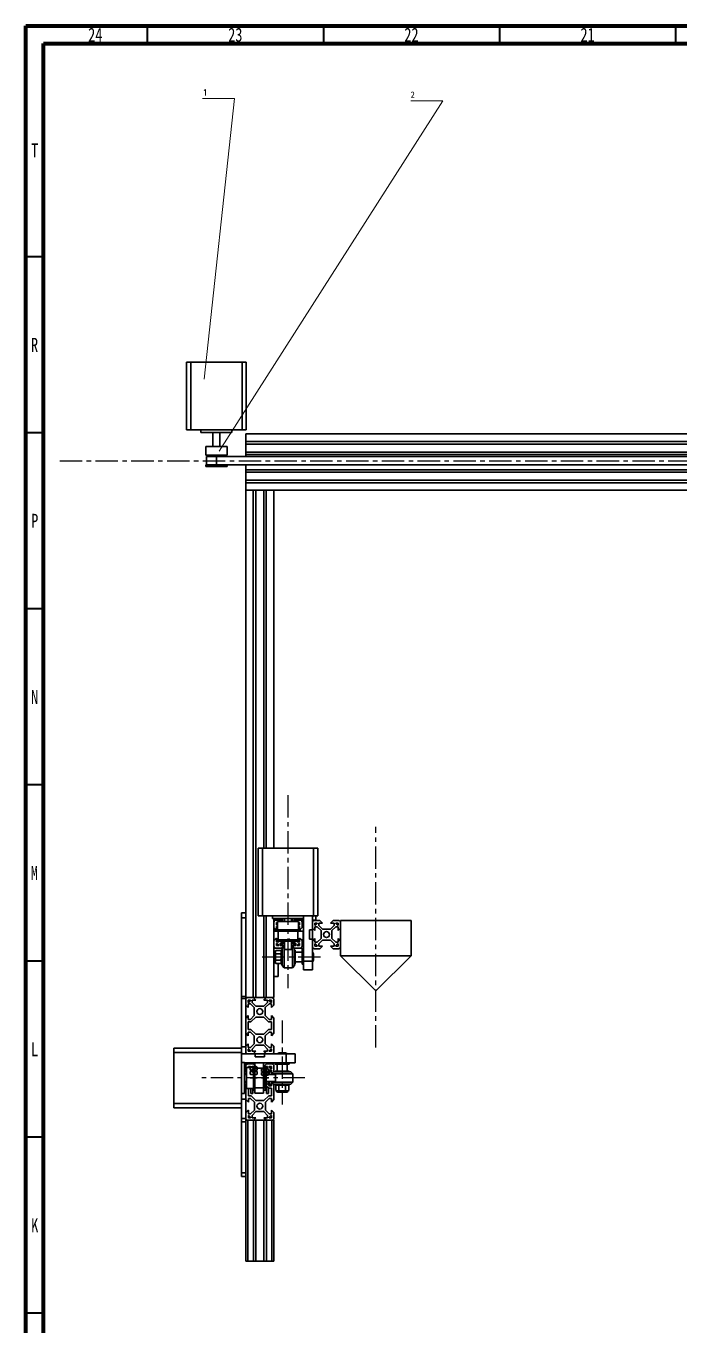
# Model space of a CAD drawing. Header units: millimetres. Extents: x 15 to 1184, y 5 to 836.
# Drawn here: x 15 to 200.4, y 467.2 to 836 of the extents above; entities that cross this region are included whole.
import ezdxf

# ---------------------------------------------------------------- set-up
doc = ezdxf.new("R2010")
doc.units = ezdxf.units.MM
doc.header["$PDSIZE"] = -1
doc.linetypes.add('CENTER', pattern=[10.16, 6.35, -1.27, 1.27, -1.27])
doc.linetypes.add('CENTERX2', pattern=[20.32, 12.7, -2.54, 2.54, -2.54])
doc.layers.get('0').update_dxf_attribs({"lineweight": 30})
doc.layers.add('AM_5', color=3, linetype='Continuous', lineweight=20)
doc.layers.add('中心线', color=7, linetype='CENTER')
doc.styles.add('SLDTEXTSTYLE0', font='TXT', dxfattribs={"width": 0.75})

msp = doc.modelspace()

# ---------------------------------------------------------------- linework, layer by layer
at = {"color": 7, "linetype": 'Continuous', "lineweight": 70}
for p, q in [((15, 5), (15, 836)), ((15, 836), (1184, 836)), ((20, 10), (20, 831)), ((20, 831), (1179, 831))]:
    msp.add_line(p, q, dxfattribs=at)
at = {"color": 7, "linetype": 'Continuous', "lineweight": 35}
for p, q in [((49.5, 831), (49.5, 836)), ((99.5, 831), (99.5, 836)), ((149.5, 831), (149.5, 836)), ((199.5, 831), (199.5, 836)), ((20, 770.5), (15, 770.5)), ((20, 720.5), (15, 720.5)), ((20, 670.5), (15, 670.5)), ((20, 620.5), (15, 620.5)), ((20, 570.5), (15, 570.5)), ((20, 520.5), (15, 520.5)), ((20, 470.5), (15, 470.5))]:
    msp.add_line(p, q, dxfattribs=at)
at = {"color": 7, "linetype": 'Continuous', "lineweight": 30}
for p, q in [((60.6025, 721.361), (60.6025, 740.561)), ((61.8025, 740.561), (60.6025, 740.561)), ((61.8025, 721.361), (61.8025, 740.561)), ((76.3225, 740.561), (61.8025, 740.561)), ((76.3225, 721.361), (76.3225, 740.561)), ((77.5225, 740.561), (76.3225, 740.561)), ((77.5225, 721.361), (77.5225, 740.561)), ((61.8025, 721.361), (60.6025, 721.361)), ((76.3225, 721.361), (61.8025, 721.361)), ((64.6625, 721.361), (64.6625, 720.561)), ((73.4625, 720.561), (64.6625, 720.561)), ((68.0625, 720.561), (68.0625, 716.561)), ((70.0625, 716.561), (70.0625, 720.561)), ((73.4625, 720.561), (73.4625, 721.361)), ((77.5225, 721.361), (76.3225, 721.361)), ((77.3625, 719.561), (77.3625, 720.161)), ((77.3625, 720.161), (312.4704, 720.161)), ((77.3625, 718.017), (77.3625, 719.561)), ((66.0625, 716.561), (66.0625, 714.161)), ((72.0625, 716.561), (66.0625, 716.561)), ((72.0625, 714.161), (72.0625, 716.561)), ((77.3625, 718.017), (312.4704, 718.017)), ((77.3625, 717.297), (77.3625, 718.017)), ((77.3625, 717.297), (312.4704, 717.297)), ((77.3625, 715.025), (77.3625, 717.297)), ((72.0625, 714.161), (66.0625, 714.161)), ((66.2625, 713.761), (66.2625, 711.361)), ((66.2625, 713.761), (69.0524, 713.761)), ((66.8993, 713.761), (66.8993, 714.161)), ((66.9742, 713.761), (66.9742, 714.161)), ((67.0361, 713.761), (67.0361, 714.161)), ((67.2317, 713.761), (67.2317, 714.161)), ((67.2537, 713.761), (67.2537, 714.161)), ((67.3712, 713.761), (67.3712, 714.161)), ((67.5701, 713.761), (67.5701, 714.161)), ((67.7101, 713.761), (67.7101, 714.161)), ((67.8719, 713.761), (67.8719, 714.161)), ((68.0546, 713.761), (68.0546, 714.161)), ((68.2573, 713.761), (68.2573, 714.161)), ((68.2989, 713.761), (68.2989, 714.161)), ((68.4891, 713.761), (68.4891, 714.161)), ((68.6377, 713.761), (68.6377, 714.161)), ((68.8625, 713.761), (68.8625, 714.161)), ((68.9625, 713.761), (68.9625, 714.161)), ((69.0524, 713.761), (69.0524, 711.361)), ((69.0524, 713.761), (322.0544, 713.761)), ((69.1625, 713.761), (69.1625, 714.161)), ((69.2625, 713.761), (69.2625, 714.161)), ((69.4872, 713.761), (69.4872, 714.161)), ((69.6358, 713.761), (69.6358, 714.161)), ((69.826, 713.761), (69.826, 714.161)), ((69.8676, 713.761), (69.8676, 714.161)), ((70.0704, 713.761), (70.0704, 714.161)), ((70.2531, 713.761), (70.2531, 714.161)), ((70.4149, 713.761), (70.4149, 714.161)), ((70.5548, 713.761), (70.5548, 714.161)), ((70.7537, 713.761), (70.7537, 714.161)), ((70.8713, 713.761), (70.8713, 714.161)), ((70.8933, 713.761), (70.8933, 714.161)), ((71.0889, 713.761), (71.0889, 714.161)), ((71.1507, 713.761), (71.1507, 714.161)), ((71.2257, 713.761), (71.2257, 714.161)), ((77.3625, 714.305), (77.3625, 715.025)), ((77.3625, 715.025), (312.4704, 715.025)), ((77.3625, 714.305), (312.4704, 714.305)), ((77.3625, 713.761), (77.3625, 714.305)), ((66.0625, 711.361), (66.0625, 710.961)), ((70.1294, 711.361), (66.0625, 711.361)), ((72.0625, 710.961), (66.0625, 710.961)), ((70.1294, 711.361), (322.0544, 711.361)), ((72.0625, 710.961), (72.0625, 711.361)), ((77.3625, 710.017), (77.3625, 711.361)), ((77.3625, 709.297), (77.3625, 710.017)), ((77.3625, 710.017), (312.4704, 710.017)), ((77.3625, 709.297), (312.4704, 709.297)), ((77.3625, 707.025), (77.3625, 709.297)), ((77.3625, 706.305), (77.3625, 707.025)), ((77.3625, 707.025), (312.4704, 707.025)), ((77.3625, 704.761), (77.3625, 706.305)), ((77.3625, 706.305), (312.4704, 706.305)), ((77.3625, 704.161), (77.3625, 704.761)), ((77.3625, 583.9754), (77.3625, 704.161)), ((77.3625, 704.161), (312.4704, 704.161)), ((79.5065, 560.161), (79.5065, 704.161)), ((80.2265, 560.161), (80.2265, 704.161)), ((82.4985, 602.561), (82.4985, 704.161)), ((83.2185, 602.561), (83.2185, 704.161)), ((85.3625, 602.561), (85.3625, 704.161)), ((80.9025, 583.361), (80.9025, 602.561)), ((82.1025, 602.561), (80.9025, 602.561)), ((82.1025, 583.361), (82.1025, 602.561)), ((96.6225, 602.561), (82.1025, 602.561)), ((96.6225, 583.361), (96.6225, 602.561)), ((97.8225, 602.561), (96.6225, 602.561)), ((97.8225, 583.361), (97.8225, 602.561)), ((77.3625, 584.161), (76.1625, 584.161)), ((76.1625, 584.161), (76.1625, 582.7935)), ((77.3625, 582.7935), (76.1625, 582.7935)), ((76.1625, 582.7935), (76.1625, 560.4689)), ((77.3625, 583.9754), (77.3625, 582.7935)), ((77.3625, 582.7935), (77.3625, 560.4689)), ((82.1025, 583.361), (80.9025, 583.361)), ((96.6225, 583.361), (82.1025, 583.361)), ((82.4985, 560.161), (82.4985, 583.361)), ((83.2185, 560.161), (83.2185, 583.361)), ((84.9625, 583.361), (84.9625, 582.561)), ((93.7625, 582.561), (93.7625, 583.361)), ((96.3025, 581.427), (96.3025, 583.361)), ((97.8225, 583.361), (96.6225, 583.361)), ((97.2625, 583.361), (97.2625, 582.161)), ((93.7625, 582.561), (84.9625, 582.561)), ((85.3625, 582.561), (85.3625, 582.161)), ((85.3625, 582.161), (85.9625, 582.161)), ((85.3625, 581.561), (85.3625, 582.161)), ((85.3625, 581.561), (85.3625, 580.017)), ((85.3625, 580.017), (86.0825, 579.297)), ((85.3625, 576.305), (85.3625, 580.017)), ((85.8625, 579.517), (85.8625, 578.961)), ((85.8905, 582.561), (85.8914, 582.5591)), ((85.8912, 582.5599), (87.327, 582.5599)), ((87.5065, 582.161), (85.9625, 582.161)), ((86.3625, 581.441), (86.0825, 581.441)), ((86.0825, 581.441), (86.0825, 580.7887)), ((86.0825, 580.7887), (86.2425, 580.7887)), ((86.0825, 580.3607), (86.3625, 580.3607)), ((86.0825, 579.297), (86.0825, 580.3607)), ((86.0825, 580.131), (86.3625, 580.131)), ((86.2625, 580.961), (86.1625, 580.861)), ((86.1625, 580.861), (86.1625, 580.7887)), ((86.1625, 580.861), (86.3147, 580.861)), ((86.2425, 580.7887), (86.3625, 580.9087)), ((86.2625, 580.961), (86.3625, 580.961)), ((86.3625, 581.761), (86.3625, 579.361)), ((91.5641, 581.761), (86.3625, 581.761)), ((91.5641, 579.361), (86.3625, 579.361)), ((87.2026, 578.961), (87.2026, 579.361)), ((87.2211, 578.961), (87.2211, 579.361)), ((87.26, 578.961), (87.26, 579.361)), ((87.3269, 582.5591), (87.3278, 582.561)), ((87.4256, 578.961), (87.4256, 579.361)), ((87.4425, 582.407), (87.4425, 582.561)), ((87.4425, 582.407), (87.7025, 582.407)), ((87.4425, 582.161), (87.4425, 582.407)), ((87.9065, 581.761), (87.5065, 582.161)), ((87.5232, 578.961), (87.5232, 579.361)), ((87.7025, 581.965), (87.7025, 582.561)), ((87.7232, 578.961), (87.7232, 579.361)), ((87.8197, 578.961), (87.8197, 579.361)), ((87.9665, 578.961), (87.9665, 579.361)), ((88.1575, 578.961), (88.1575, 579.361)), ((88.3065, 582.561), (88.3065, 581.761)), ((88.3466, 578.961), (88.3466, 579.361)), ((88.3625, 582.561), (88.3625, 581.761)), ((88.3648, 578.961), (88.3648, 579.361)), ((88.5463, 578.961), (88.5463, 579.361)), ((88.7098, 578.961), (88.7098, 579.361)), ((88.9287, 578.961), (88.9287, 579.361)), ((89.0075, 578.961), (89.0075, 579.361)), ((89.2061, 578.961), (89.2061, 579.361)), ((89.3259, 578.961), (89.3259, 579.361)), ((89.5532, 578.961), (89.5532, 579.361)), ((89.685, 578.961), (89.685, 579.361)), ((89.8812, 578.961), (89.8812, 579.361)), ((89.9456, 578.961), (89.9456, 579.361)), ((90.1591, 578.961), (90.1591, 579.361)), ((90.3309, 578.961), (90.3309, 579.361)), ((90.3625, 581.761), (90.3625, 582.561)), ((90.5055, 578.961), (90.5055, 579.361)), ((90.5082, 578.961), (90.5082, 579.361)), ((90.6185, 581.761), (90.6185, 582.561)), ((90.687, 578.961), (90.687, 579.361)), ((91.2185, 582.161), (90.8185, 581.761)), ((90.8821, 578.961), (90.8821, 579.361)), ((91.0179, 578.961), (91.0179, 579.361)), ((91.0853, 578.961), (91.0853, 579.361)), ((92.7625, 582.161), (91.2185, 582.161)), ((91.2225, 582.561), (91.2225, 582.161)), ((91.2225, 582.407), (91.3625, 582.407)), ((91.2844, 578.961), (91.2844, 579.361)), ((91.3625, 582.407), (91.3625, 582.561)), ((91.3683, 578.961), (91.3683, 579.361)), ((91.4987, 578.961), (91.4987, 579.361)), ((91.5223, 578.961), (91.5223, 579.361)), ((92.3625, 581.761), (91.5641, 581.761)), ((92.3625, 579.361), (91.5641, 579.361)), ((92.3625, 579.361), (92.3625, 581.761)), ((92.6425, 581.441), (92.3625, 581.441)), ((92.3625, 580.961), (92.4625, 580.961)), ((92.3625, 580.9087), (92.4825, 580.7887)), ((92.3625, 580.3607), (92.6425, 580.3607)), ((92.3652, 580.131), (92.6425, 580.131)), ((92.4102, 580.861), (92.5625, 580.861)), ((92.5625, 580.861), (92.4625, 580.961)), ((92.4825, 580.7887), (92.6425, 580.7887)), ((92.5625, 580.7887), (92.5625, 580.861)), ((92.6425, 580.7887), (92.6425, 581.441)), ((92.6425, 580.3607), (92.6425, 579.297)), ((92.6425, 579.297), (93.3625, 580.017)), ((92.7625, 582.161), (93.3625, 582.161)), ((92.8625, 578.961), (92.8625, 579.517)), ((93.3625, 582.407), (93.3625, 582.561)), ((93.3625, 582.407), (93.7625, 582.407)), ((93.3625, 582.161), (93.3625, 582.407)), ((93.3625, 582.161), (93.7625, 582.161)), ((93.3625, 580.017), (93.3625, 581.561)), ((93.3625, 580.771), (93.7625, 580.771)), ((93.3625, 580.131), (93.7625, 580.131)), ((93.7625, 570.495), (93.7625, 582.561)), ((95.4305, 579.367), (96.3025, 579.367)), ((95.4305, 576.687), (95.4305, 579.367)), ((96.3025, 582.161), (97.2625, 582.161)), ((96.3025, 581.427), (96.3025, 579.883)), ((96.3025, 579.883), (97.0225, 579.163)), ((96.3025, 579.367), (96.3025, 579.883)), ((96.3025, 579.367), (96.3025, 576.687)), ((98.4465, 582.027), (96.9025, 582.027)), ((97.6747, 581.307), (97.0225, 581.307)), ((97.0225, 581.307), (97.0225, 580.6547)), ((97.0225, 580.6547), (97.1825, 580.6547)), ((97.0225, 579.163), (97.0225, 580.2267)), ((97.0225, 580.2267), (97.6785, 580.2267)), ((97.1825, 580.6547), (97.6747, 581.147)), ((97.6747, 581.147), (97.6747, 581.307)), ((97.6785, 580.2267), (98.7422, 579.163)), ((98.1027, 581.307), (99.1665, 581.307)), ((98.1027, 580.651), (98.1027, 581.307)), ((99.1665, 579.5873), (98.1027, 580.651)), ((99.1665, 581.307), (98.4465, 582.027)), ((98.7422, 579.163), (98.7422, 576.891)), ((101.4385, 579.5873), (99.1665, 579.5873)), ((102.1585, 582.027), (101.4385, 581.307)), ((101.4385, 581.307), (102.5022, 581.307)), ((102.5022, 580.651), (101.4385, 579.5873)), ((101.8627, 579.163), (102.9265, 580.2267)), ((101.8627, 576.891), (101.8627, 579.163)), ((103.7025, 582.027), (102.1585, 582.027)), ((102.5022, 581.307), (102.5022, 580.651)), ((102.9265, 580.2267), (103.5825, 580.2267)), ((103.5825, 581.307), (102.9302, 581.307)), ((102.9302, 581.307), (102.9302, 581.147)), ((102.9302, 581.147), (103.4225, 580.6547)), ((103.4225, 580.6547), (103.5825, 580.6547)), ((103.5825, 580.6547), (103.5825, 581.307)), ((103.5825, 580.2267), (103.5825, 579.163)), ((103.5825, 579.163), (104.3025, 579.883)), ((104.3025, 582.027), (124.3025, 582.027)), ((104.3025, 582.027), (104.3025, 572.027)), ((104.3025, 579.883), (104.3025, 581.427)), ((124.3025, 582.027), (124.3025, 572.027)), ((85.3625, 578.961), (86.5626, 578.961)), ((86.0825, 577.025), (85.3625, 576.305)), ((85.3625, 576.561), (85.6185, 576.561)), ((85.3625, 576.305), (85.3625, 574.761)), ((86.0825, 575.9613), (86.0825, 577.025)), ((86.0825, 576.561), (86.3625, 576.561)), ((86.0825, 576.331), (86.3625, 576.331)), ((86.7385, 575.9613), (86.0825, 575.9613)), ((86.2425, 575.5333), (86.0825, 575.5333)), ((86.0825, 575.5333), (86.0825, 574.881)), ((86.7347, 575.041), (86.2425, 575.5333)), ((86.3625, 576.561), (86.3625, 576.161)), ((91.5641, 576.561), (86.3625, 576.561)), ((91.5641, 576.161), (86.3625, 576.161)), ((86.5626, 578.961), (86.5626, 576.561)), ((86.5626, 578.961), (92.1623, 578.961)), ((86.9382, 576.161), (86.7385, 575.9613)), ((87.1627, 575.537), (87.7867, 576.161)), ((87.1627, 574.881), (87.1627, 575.537)), ((87.3167, 575.691), (88.3625, 575.691)), ((87.4625, 575.691), (87.4625, 575.491)), ((87.4625, 575.491), (88.3625, 575.491)), ((88.3625, 576.161), (88.3625, 573.761)), ((90.1665, 578.961), (90.7561, 578.961)), ((90.3625, 573.761), (90.3625, 576.161)), ((90.3625, 575.691), (91.4082, 575.691)), ((90.3625, 575.491), (90.6591, 575.491)), ((90.6591, 575.491), (91.2625, 575.491)), ((90.9382, 576.161), (91.5622, 575.537)), ((91.6284, 578.961), (91.0388, 578.961)), ((91.2625, 575.491), (91.2625, 575.691)), ((91.5622, 575.537), (91.5622, 574.881)), ((92.3625, 576.561), (91.5641, 576.561)), ((92.3625, 576.161), (91.5641, 576.161)), ((91.9865, 575.9613), (91.7867, 576.161)), ((92.6425, 575.9613), (91.9865, 575.9613)), ((92.4825, 575.5333), (91.9902, 575.041)), ((92.1623, 578.961), (92.1623, 576.561)), ((92.1623, 578.961), (93.6622, 578.961)), ((92.3625, 576.161), (92.3625, 576.561)), ((92.3625, 576.561), (92.6425, 576.561)), ((92.3652, 576.331), (92.6425, 576.331)), ((92.6425, 575.5333), (92.4825, 575.5333)), ((92.6425, 577.025), (92.6425, 575.9613)), ((93.3625, 576.305), (92.6425, 577.025)), ((92.6425, 574.881), (92.6425, 575.5333)), ((93.1065, 576.561), (93.6622, 576.561)), ((93.3365, 576.331), (93.7625, 576.331)), ((93.3625, 574.761), (93.3625, 576.305)), ((93.3625, 575.691), (93.7625, 575.691)), ((93.6622, 578.961), (93.6622, 576.561)), ((93.6625, 576.561), (93.6625, 578.961)), ((95.4305, 576.687), (96.3025, 576.687)), ((97.0225, 576.891), (96.3025, 576.171)), ((96.3025, 576.171), (96.3025, 576.687)), ((96.3025, 576.171), (96.3025, 574.627)), ((97.0225, 575.8273), (97.0225, 576.891)), ((97.6785, 575.8273), (97.0225, 575.8273)), ((97.0225, 575.3993), (97.0225, 574.747)), ((97.1825, 575.3993), (97.0225, 575.3993)), ((97.6747, 574.907), (97.1825, 575.3993)), ((98.7422, 576.891), (97.6785, 575.8273)), ((98.1027, 575.403), (99.1665, 576.4667)), ((98.1027, 574.747), (98.1027, 575.403)), ((99.1665, 576.4667), (101.4385, 576.4667)), ((101.4385, 576.4667), (102.5022, 575.403)), ((102.9265, 575.8273), (101.8627, 576.891)), ((102.5022, 575.403), (102.5022, 574.747)), ((103.5825, 575.8273), (102.9265, 575.8273)), ((103.4225, 575.3993), (102.9302, 574.907)), ((103.5825, 575.3993), (103.4225, 575.3993)), ((104.3025, 576.171), (103.5825, 576.891)), ((103.5825, 576.891), (103.5825, 575.8273)), ((103.5825, 574.747), (103.5825, 575.3993)), ((104.3025, 574.627), (104.3025, 576.171)), ((85.3625, 574.161), (85.3625, 574.761)), ((85.3625, 566.161), (85.3625, 574.161)), ((85.3625, 574.161), (85.9625, 574.161)), ((85.4425, 572.9137), (85.4425, 570.3803)), ((85.8914, 573.4949), (85.7758, 573.247)), ((85.8912, 573.4941), (85.7758, 573.0489)), ((85.7758, 573.247), (85.7758, 573.0489)), ((85.7758, 573.0489), (85.7758, 571.6801)), ((85.8912, 573.4941), (87.327, 573.4941)), ((85.8912, 572.6037), (87.327, 572.6037)), ((85.9625, 574.161), (87.5065, 574.161)), ((86.0825, 574.881), (86.7347, 574.881)), ((86.7347, 574.881), (86.7347, 575.041)), ((88.2265, 574.881), (87.1627, 574.881)), ((87.4425, 573.247), (87.3269, 573.4949)), ((87.327, 572.6037), (87.4425, 573.0489)), ((87.7025, 573.647), (87.4425, 573.647)), ((87.4425, 571.647), (87.4425, 573.647)), ((87.5065, 574.161), (88.2265, 574.881)), ((87.5065, 574.161), (87.7745, 574.161)), ((88.3065, 574.693), (87.7025, 574.089)), ((87.7025, 571.647), (87.7025, 574.089)), ((88.3625, 574.693), (88.3065, 574.693)), ((88.3065, 574.693), (88.3065, 571.647)), ((90.3625, 573.761), (88.3625, 573.761)), ((90.6185, 574.693), (90.3625, 574.693)), ((90.4849, 574.693), (90.6219, 574.7576)), ((90.4985, 574.881), (91.2185, 574.161)), ((91.5622, 574.881), (90.4985, 574.881)), ((91.2225, 574.089), (90.6185, 574.693)), ((90.6185, 571.647), (90.6185, 574.693)), ((91.1505, 574.161), (91.2185, 574.161)), ((91.2185, 574.161), (92.7625, 574.161)), ((91.2225, 574.089), (91.2225, 571.647)), ((91.3625, 573.647), (91.2225, 573.647)), ((91.3625, 571.647), (91.3625, 573.647)), ((93.3625, 573.047), (91.3625, 573.047)), ((91.3652, 572.4392), (91.363, 572.4353)), ((91.9902, 575.041), (91.9902, 574.881)), ((91.9902, 574.881), (92.6425, 574.881)), ((92.7625, 574.161), (93.3625, 574.161)), ((93.3625, 574.161), (93.3625, 573.647)), ((93.7625, 573.647), (93.3625, 573.647)), ((93.3625, 571.647), (93.3625, 573.647)), ((93.404, 572.644), (93.3625, 572.5723)), ((96.3025, 570.495), (96.3025, 574.627)), ((96.5995, 572.1319), (96.5994, 572.1303)), ((96.5994, 572.1303), (96.5995, 572.1246)), ((96.5995, 572.1319), (96.5995, 572.3369)), ((96.5995, 571.4644), (96.5995, 572.1246)), ((96.9025, 574.027), (98.4465, 574.027)), ((97.0225, 574.747), (97.6747, 574.747)), ((97.6747, 574.747), (97.6747, 574.907)), ((99.1665, 574.747), (98.1027, 574.747)), ((98.4465, 574.027), (99.1665, 574.747)), ((102.5022, 574.747), (101.4385, 574.747)), ((101.4385, 574.747), (102.1585, 574.027)), ((102.1585, 574.027), (103.7025, 574.027)), ((102.9302, 574.907), (102.9302, 574.747)), ((102.9302, 574.747), (103.5825, 574.747)), ((104.3025, 572.027), (124.3025, 572.027)), ((114.3025, 562.027), (104.3025, 572.027)), ((124.3025, 572.027), (114.3025, 562.027)), ((85.7758, 571.6801), (85.7758, 570.2782)), ((85.8912, 570.7566), (85.7758, 570.2782)), ((85.7758, 570.2782), (85.7758, 570.047)), ((85.7758, 570.047), (85.8914, 569.7991)), ((85.8912, 570.7566), (87.327, 570.7566)), ((85.8912, 569.7999), (87.327, 569.7999)), ((86.5625, 569.7999), (86.5625, 566.161)), ((87.3269, 569.7991), (87.4425, 570.047)), ((87.327, 569.7999), (87.4425, 570.2782)), ((87.4425, 569.647), (87.4425, 571.647)), ((87.4425, 569.647), (87.7025, 569.647)), ((87.7025, 569.205), (87.7025, 571.647)), ((87.7025, 569.205), (88.3065, 568.601)), ((88.3065, 571.647), (88.3065, 568.601)), ((88.3065, 568.601), (90.6185, 568.601)), ((90.6185, 568.601), (90.6185, 571.647)), ((90.6185, 568.601), (91.2225, 569.205)), ((91.2225, 571.647), (91.2225, 569.205)), ((91.2225, 569.647), (91.3625, 569.647)), ((91.3625, 569.647), (91.3625, 571.647)), ((91.3625, 570.247), (93.3625, 570.247)), ((93.3625, 569.647), (93.3625, 571.647)), ((93.3625, 570.7715), (93.4109, 570.8549)), ((93.3625, 569.647), (93.7625, 569.647)), ((93.7309, 570.8549), (93.7333, 570.8589)), ((93.7555, 570.8549), (93.7625, 570.8428)), ((93.7625, 568.027), (93.7625, 570.495)), ((93.7625, 570.495), (96.3025, 570.495)), ((93.7625, 568.027), (96.3025, 568.027)), ((96.3025, 568.027), (96.3025, 570.495)), ((96.5995, 571.4644), (96.5994, 571.4587)), ((96.5994, 571.4587), (96.5995, 571.4546)), ((96.5995, 570.9795), (96.5994, 570.9754)), ((96.5994, 570.9754), (96.5995, 570.977)), ((96.5995, 570.9795), (96.5995, 571.4546)), ((96.5995, 570.9571), (96.5995, 570.977)), ((86.5625, 566.161), (85.3625, 566.161)), ((85.3625, 560.161), (85.3625, 566.161)), ((77.3625, 560.4689), (76.1625, 560.4689)), ((76.1625, 560.4689), (76.1625, 559.8365)), ((77.3625, 559.8365), (76.1625, 559.8365)), ((76.1625, 559.8365), (76.1625, 546.161)), ((77.3625, 560.4689), (77.3625, 559.8365)), ((77.9625, 560.161), (77.3625, 560.161)), ((77.3625, 559.8365), (77.3625, 559.561)), ((77.3625, 559.561), (77.3625, 558.017)), ((77.3625, 558.017), (77.3625, 554.305)), ((77.3625, 558.017), (78.0825, 557.297)), ((79.5065, 560.161), (77.9625, 560.161)), ((78.7347, 559.441), (78.0825, 559.441)), ((78.0825, 559.441), (78.0825, 558.7887)), ((78.0825, 558.7887), (78.2425, 558.7887)), ((78.0825, 558.3607), (78.7385, 558.3607)), ((78.0825, 557.297), (78.0825, 558.3607)), ((78.2425, 558.7887), (78.7347, 559.281)), ((78.7347, 559.281), (78.7347, 559.441)), ((78.7385, 558.3607), (79.8022, 557.297)), ((79.1627, 558.785), (79.1627, 559.441)), ((79.1627, 559.441), (80.2265, 559.441)), ((80.2265, 557.7213), (79.1627, 558.785)), ((80.2265, 560.161), (79.5065, 560.161)), ((80.2265, 559.441), (79.5065, 560.161)), ((79.8022, 557.297), (79.8022, 555.025)), ((82.4985, 560.161), (80.2265, 560.161)), ((82.4985, 557.7213), (80.2265, 557.7213)), ((83.2185, 560.161), (82.4985, 560.161)), ((83.2185, 560.161), (82.4985, 559.441)), ((82.4985, 559.441), (83.5622, 559.441)), ((83.5622, 558.785), (82.4985, 557.7213)), ((82.9227, 557.297), (83.9865, 558.3607)), ((82.9227, 555.025), (82.9227, 557.297)), ((84.7625, 560.161), (83.2185, 560.161)), ((83.5622, 559.441), (83.5622, 558.785)), ((83.9865, 558.3607), (84.6425, 558.3607)), ((83.9902, 559.441), (83.9902, 559.281)), ((84.6425, 559.441), (83.9902, 559.441)), ((83.9902, 559.281), (84.4825, 558.7887)), ((84.4825, 558.7887), (84.6425, 558.7887)), ((84.6425, 558.7887), (84.6425, 559.441)), ((84.6425, 558.3607), (84.6425, 557.297)), ((84.6425, 557.297), (85.3625, 558.017)), ((85.3625, 560.161), (84.7625, 560.161)), ((85.3625, 558.017), (85.3625, 559.561)), ((78.0825, 555.025), (77.3625, 554.305)), ((77.3625, 554.305), (77.3625, 550.017)), ((78.0825, 553.9613), (78.0825, 555.025)), ((78.7385, 553.9613), (78.0825, 553.9613)), ((78.8665, 553.2407), (78.0825, 553.2407)), ((78.0825, 553.2407), (78.0825, 551.0813)), ((79.8022, 555.025), (78.7385, 553.9613)), ((80.2265, 554.6007), (78.8665, 553.2407)), ((82.4985, 554.6007), (80.2265, 554.6007)), ((83.8585, 553.2407), (82.4985, 554.6007)), ((83.9865, 553.9613), (82.9227, 555.025)), ((84.6425, 553.2407), (83.8585, 553.2407)), ((84.6425, 553.9613), (83.9865, 553.9613)), ((84.6425, 555.025), (84.6425, 553.9613)), ((85.3625, 554.305), (84.6425, 555.025)), ((84.6425, 551.0813), (84.6425, 553.2407)), ((85.3625, 550.017), (85.3625, 554.305)), ((77.3625, 550.017), (77.3625, 546.305)), ((77.3625, 550.017), (78.0825, 549.297)), ((78.0825, 551.0813), (78.8665, 551.0813)), ((78.0825, 550.3607), (78.7385, 550.3607)), ((78.0825, 549.297), (78.0825, 550.3607)), ((78.7385, 550.3607), (79.8022, 549.297)), ((78.8665, 551.0813), (80.2265, 549.7213)), ((80.2265, 549.7213), (82.4985, 549.7213)), ((82.4985, 549.7213), (83.8585, 551.0813)), ((82.9227, 549.297), (83.9865, 550.3607)), ((83.8585, 551.0813), (84.6425, 551.0813)), ((83.9865, 550.3607), (84.6425, 550.3607)), ((84.6425, 550.3607), (84.6425, 549.297)), ((84.6425, 549.297), (85.3625, 550.017)), ((77.3625, 546.161), (76.1625, 546.161)), ((76.1625, 546.161), (76.1625, 545.781)), ((78.0825, 547.025), (77.3625, 546.305)), ((77.3625, 546.305), (77.3625, 544.761)), ((78.0825, 545.9613), (78.0825, 547.025)), ((78.7385, 545.9613), (78.0825, 545.9613)), ((79.8022, 547.025), (78.7385, 545.9613)), ((79.1627, 545.537), (80.2265, 546.6007)), ((79.8022, 549.297), (79.8022, 547.025)), ((80.2265, 546.6007), (82.4985, 546.6007)), ((82.4985, 546.6007), (83.5622, 545.537)), ((82.9227, 547.025), (82.9227, 549.297)), ((83.9865, 545.9613), (82.9227, 547.025)), ((84.6425, 545.9613), (83.9865, 545.9613)), ((84.6425, 547.025), (84.6425, 545.9613)), ((85.3625, 546.305), (84.6425, 547.025)), ((85.3625, 544.761), (85.3625, 546.305)), ((76.1965, 545.781), (56.9965, 545.781)), ((56.9965, 545.781), (56.9965, 544.581)), ((76.1965, 544.581), (56.9965, 544.581)), ((56.9965, 544.581), (56.9965, 530.061)), ((76.1965, 545.781), (76.1965, 544.581)), ((76.1965, 544.581), (76.1965, 530.061)), ((80.0225, 544.161), (76.1965, 544.161)), ((77.3625, 544.761), (77.3625, 544.161)), ((77.3965, 544.5619), (77.3965, 544.161)), ((77.9625, 544.161), (79.5065, 544.161)), ((78.2425, 545.5333), (78.0825, 545.5333)), ((78.0825, 545.5333), (78.0825, 544.881)), ((78.0825, 544.881), (78.7347, 544.881)), ((78.7347, 545.041), (78.2425, 545.5333)), ((78.7347, 544.881), (78.7347, 545.041)), ((79.1627, 544.881), (79.1627, 545.537)), ((80.2265, 544.881), (79.1627, 544.881)), ((79.5065, 544.161), (80.2265, 544.881)), ((80.0225, 543.289), (80.0225, 544.161)), ((80.0225, 544.161), (82.7025, 544.161)), ((82.7025, 543.289), (80.0225, 543.289)), ((82.4985, 544.881), (83.2185, 544.161)), ((83.5622, 544.881), (82.4985, 544.881)), ((88.8945, 544.161), (82.7025, 544.161)), ((82.7025, 543.289), (82.7025, 544.161)), ((83.2185, 544.161), (84.7625, 544.161)), ((83.5622, 545.537), (83.5622, 544.881)), ((84.4825, 545.5333), (83.9902, 545.041)), ((83.9902, 545.041), (83.9902, 544.881)), ((83.9902, 544.881), (84.6425, 544.881)), ((84.6425, 545.5333), (84.4825, 545.5333)), ((84.6425, 544.881), (84.6425, 545.5333)), ((87.2576, 544.4581), (87.0526, 544.4581)), ((87.2576, 544.4581), (87.2592, 544.4579)), ((87.2592, 544.4579), (87.2649, 544.4581)), ((87.9251, 544.4581), (87.2649, 544.4581)), ((87.9251, 544.4581), (87.9308, 544.4579)), ((87.9308, 544.4579), (87.9349, 544.4581)), ((88.4099, 544.4581), (87.9349, 544.4581)), ((88.4099, 544.4581), (88.414, 544.4579)), ((88.414, 544.4579), (88.4124, 544.4581)), ((88.4324, 544.4581), (88.4124, 544.4581)), ((88.8945, 541.621), (88.8945, 544.161)), ((91.3625, 544.161), (88.8945, 544.161)), ((91.3625, 541.621), (91.3625, 544.161)), ((76.9965, 541.721), (76.1965, 541.721)), ((76.9965, 541.721), (76.9965, 532.921)), ((88.8945, 541.621), (76.9965, 541.621)), ((76.9965, 539.081), (77.4245, 539.081)), ((77.3965, 541.621), (77.3965, 540.721)), ((77.3965, 540.721), (77.3965, 539.177)), ((77.3965, 539.177), (77.3965, 539.081)), ((77.3965, 539.177), (77.5965, 538.977)), ((77.5965, 538.909), (77.4245, 539.081)), ((79.9965, 540.321), (77.5965, 540.321)), ((77.5965, 540.321), (77.5965, 537.9125)), ((79.5405, 541.321), (77.9965, 541.321)), ((78.1165, 540.601), (78.1165, 540.321)), ((78.7687, 540.601), (78.1165, 540.601)), ((78.6965, 540.521), (78.5965, 540.421)), ((78.6965, 540.4703), (78.5965, 540.3719)), ((78.5965, 540.321), (78.5965, 540.421)), ((78.5965, 540.3719), (78.5965, 539.5781)), ((78.5965, 539.5781), (79.152, 539.5781)), ((78.5965, 539.1974), (79.152, 539.1974)), ((78.5965, 539.1974), (78.5965, 538.4036)), ((78.6487, 540.321), (78.7687, 540.441)), ((78.7687, 540.521), (78.6965, 540.521)), ((78.6965, 540.3687), (78.6965, 540.521)), ((80.4965, 540.4703), (78.6965, 540.4703)), ((78.7687, 540.441), (78.7687, 540.601)), ((78.7865, 541.321), (78.7865, 541.621)), ((79.1118, 539.3878), (80.0812, 539.3878)), ((79.1967, 540.601), (80.2605, 540.601)), ((79.1967, 540.321), (79.1967, 540.601)), ((79.4265, 541.321), (79.4265, 541.621)), ((79.4265, 540.321), (79.4265, 540.601)), ((80.2605, 540.601), (79.5405, 541.321)), ((79.9965, 540.865), (79.9965, 541.621)), ((79.9965, 540.321), (79.9965, 540.601)), ((79.9965, 540.321), (79.9965, 537.9125)), ((82.3965, 540.121), (79.9965, 540.121)), ((80.5965, 539.5781), (80.0409, 539.5781)), ((80.5965, 539.1974), (80.0409, 539.1974)), ((80.4965, 540.4703), (80.5965, 540.3719)), ((80.5965, 540.3719), (80.5965, 539.5781)), ((80.5965, 538.4036), (80.5965, 539.1974)), ((81.9665, 539.8849), (81.8665, 539.8048)), ((81.8665, 539.8048), (81.8665, 539.1585)), ((81.8665, 539.1585), (82.422, 539.1585)), ((81.8665, 538.8486), (82.422, 538.8486)), ((81.8665, 538.8486), (81.8665, 538.2023)), ((83.7665, 539.8849), (81.9665, 539.8849)), ((82.3818, 539.0036), (83.3512, 539.0036)), ((82.3965, 540.121), (82.3965, 541.621)), ((82.7525, 540.821), (82.3965, 540.821)), ((82.3965, 534.521), (82.3965, 540.121)), ((82.7965, 539.4813), (82.3965, 539.4813)), ((82.7965, 539.4582), (82.3965, 539.4582)), ((82.7965, 539.3291), (82.3965, 539.3291)), ((82.7965, 539.2457), (82.3965, 539.2457)), ((82.7965, 539.0466), (82.3965, 539.0466)), ((82.7965, 538.9803), (82.3965, 538.9803)), ((82.7965, 538.8449), (82.3965, 538.8449)), ((82.7965, 538.6497), (82.3965, 538.6497)), ((83.2525, 541.321), (82.5325, 540.601)), ((82.5325, 540.601), (83.5962, 540.601)), ((83.1965, 540.321), (82.7965, 540.321)), ((82.7965, 540.321), (82.7965, 537.9125)), ((83.1965, 540.321), (83.1965, 537.9125)), ((83.5962, 539.945), (83.1965, 539.5453)), ((83.1965, 538.6967), (84.0205, 539.5207)), ((83.2265, 541.295), (83.2265, 541.621)), ((83.2265, 539.5753), (83.2265, 540.601)), ((83.2265, 538.2795), (83.2265, 538.7267)), ((84.7965, 541.321), (83.2525, 541.321)), ((83.8665, 539.1585), (83.3109, 539.1585)), ((83.8665, 538.8486), (83.3109, 538.8486)), ((83.5962, 540.601), (83.5962, 539.945)), ((83.7665, 539.8849), (83.8665, 539.8048)), ((83.8665, 541.321), (83.8665, 541.621)), ((83.8665, 539.8048), (83.8665, 539.1585)), ((83.8665, 538.3333), (83.8665, 539.3667)), ((84.0665, 539.221), (83.8665, 539.221)), ((83.8665, 538.2023), (83.8665, 538.8486)), ((84.0205, 539.5207), (84.6765, 539.5207)), ((84.0242, 540.601), (84.0242, 540.441)), ((84.6765, 540.601), (84.0242, 540.601)), ((84.0242, 540.441), (84.5165, 539.9487)), ((84.0665, 538.321), (84.0665, 539.221)), ((84.5165, 539.9487), (84.6765, 539.9487)), ((84.6765, 539.9487), (84.6765, 540.601)), ((84.6765, 539.5207), (84.6765, 538.457)), ((84.6765, 538.457), (85.3965, 539.177)), ((85.3005, 539.081), (87.7425, 539.081)), ((85.3965, 539.177), (85.3965, 540.721)), ((85.7425, 541.621), (85.7425, 541.221)), ((87.7425, 541.221), (85.7425, 541.221)), ((85.7425, 539.221), (85.7425, 539.081)), ((87.7425, 539.221), (85.7425, 539.221)), ((86.3425, 541.221), (86.3425, 539.221)), ((89.7425, 541.221), (87.7425, 541.221)), ((89.7425, 539.221), (87.7425, 539.221)), ((87.7425, 539.081), (90.1845, 539.081)), ((91.3625, 541.621), (88.8945, 541.621)), ((89.1425, 539.221), (89.1425, 541.221)), ((89.7425, 541.221), (89.7425, 541.621)), ((89.7425, 539.081), (89.7425, 539.221)), ((90.7885, 538.477), (90.1845, 539.081)), ((77.5965, 538.477), (76.9965, 538.477)), ((77.5965, 538.321), (76.9965, 538.321)), ((76.9965, 536.321), (77.5965, 536.321)), ((76.9965, 536.165), (77.5965, 536.165)), ((77.4245, 535.561), (76.9965, 535.561)), ((77.3965, 535.301), (76.9965, 535.301)), ((77.5965, 535.665), (77.3965, 535.465)), ((77.3965, 535.465), (77.3965, 531.177)), ((77.4245, 535.561), (77.5965, 535.733)), ((77.5965, 537.9125), (77.5965, 534.321)), ((78.5965, 538.4036), (78.6965, 538.3052)), ((78.6965, 538.3052), (80.4965, 538.3052)), ((79.9965, 537.9125), (79.9965, 534.321)), ((80.4965, 538.3052), (80.5965, 538.4036)), ((81.8665, 538.2023), (81.9665, 538.1222)), ((81.9665, 538.1222), (83.7665, 538.1222)), ((82.7965, 538.4713), (82.3965, 538.4713)), ((82.7965, 538.4691), (82.3965, 538.4691)), ((82.7965, 538.2948), (82.3965, 538.2948)), ((82.7965, 538.1227), (82.3965, 538.1227)), ((82.7965, 537.9094), (82.3965, 537.9094)), ((82.7965, 537.8455), (82.3965, 537.8455)), ((82.7965, 537.6495), (82.3965, 537.6495)), ((82.7965, 537.5173), (82.3965, 537.5173)), ((82.7965, 537.2899), (82.3965, 537.2899)), ((82.7965, 537.1706), (82.3965, 537.1706)), ((82.7965, 536.972), (82.3965, 536.972)), ((82.7965, 536.8926), (82.3965, 536.8926)), ((82.7965, 536.6735), (82.3965, 536.6735)), ((82.7965, 536.5104), (82.3965, 536.5104)), ((82.7965, 536.3286), (82.3965, 536.3286)), ((82.7965, 536.3099), (82.3965, 536.3099)), ((82.7965, 536.1205), (82.3965, 536.1205)), ((82.7965, 535.9296), (82.3965, 535.9296)), ((82.7965, 535.7824), (82.3965, 535.7824)), ((82.7965, 535.6849), (82.3965, 535.6849)), ((82.7965, 535.4849), (82.3965, 535.4849)), ((82.7965, 535.3868), (82.3965, 535.3868)), ((82.7965, 535.22), (82.3965, 535.22)), ((82.7965, 535.1806), (82.3965, 535.1806)), ((82.7965, 535.1607), (82.3965, 535.1607)), ((82.7965, 537.9125), (82.7965, 534.321)), ((85.7965, 538.321), (83.1965, 538.321)), ((83.1965, 537.9125), (83.1965, 534.321)), ((83.1965, 536.321), (85.7965, 536.321)), ((84.0205, 535.1213), (83.1965, 535.9453)), ((83.8925, 534.4007), (83.1965, 535.0967)), ((83.2265, 535.9153), (83.2265, 536.2797)), ((83.2265, 532.921), (83.2265, 535.0667)), ((83.7665, 538.1222), (83.8665, 538.2023)), ((83.8665, 535.2753), (83.8665, 536.321)), ((83.8665, 535.421), (84.0665, 535.421)), ((84.6765, 535.1213), (84.0205, 535.1213)), ((84.0665, 535.421), (84.0665, 536.321)), ((84.6765, 536.185), (84.6765, 535.1213)), ((85.3965, 535.465), (84.6765, 536.185)), ((84.6965, 538.477), (84.6965, 538.321)), ((87.7425, 538.477), (84.6965, 538.477)), ((84.6965, 536.321), (84.6965, 536.165)), ((84.6965, 536.165), (87.7425, 536.165)), ((87.7425, 535.561), (85.3005, 535.561)), ((85.3965, 531.177), (85.3965, 535.465)), ((85.7425, 535.561), (85.7425, 535.301)), ((87.7425, 535.301), (85.7425, 535.301)), ((85.7965, 538.321), (85.7965, 536.321)), ((86.1425, 535.301), (85.8946, 535.1854)), ((85.8953, 533.7498), (85.8953, 535.1856)), ((86.7858, 535.1856), (86.3406, 535.301)), ((86.7858, 533.7498), (86.7858, 535.1856)), ((90.7885, 538.477), (87.7425, 538.477)), ((87.7425, 536.165), (90.7885, 536.165)), ((90.1845, 535.561), (87.7425, 535.561)), ((89.7425, 535.301), (87.7425, 535.301)), ((88.6329, 533.7498), (88.6329, 535.1856)), ((89.5896, 535.1856), (89.1112, 535.301)), ((89.5904, 535.1854), (89.3425, 535.301)), ((89.5896, 533.7498), (89.5896, 535.1856)), ((89.7425, 535.301), (89.7425, 535.561)), ((90.1845, 535.561), (90.7885, 536.165)), ((90.7885, 536.165), (90.7885, 538.477)), ((76.1965, 532.921), (76.9965, 532.921)), ((76.1965, 531.321), (77.3965, 531.321)), ((76.9965, 533.321), (77.3965, 533.321)), ((77.3965, 527.465), (77.3965, 531.177)), ((77.3965, 531.177), (78.1165, 530.457)), ((77.5965, 534.321), (79.9965, 534.321)), ((78.1165, 534.321), (78.1165, 532.2413)), ((78.1165, 532.2413), (78.9005, 532.2413)), ((78.1165, 531.5207), (78.7725, 531.5207)), ((78.1165, 530.457), (78.1165, 531.5207)), ((78.5965, 534.221), (78.5965, 534.321)), ((78.5965, 534.221), (78.6965, 534.121)), ((78.6965, 534.121), (78.6965, 534.321)), ((78.6965, 534.121), (78.7865, 534.121)), ((78.7725, 531.5207), (79.8362, 530.457)), ((78.7865, 532.921), (78.7865, 534.321)), ((78.7865, 532.921), (79.4265, 532.921)), ((78.9005, 532.2413), (80.2605, 530.8813)), ((79.4265, 532.921), (79.4265, 534.321)), ((79.4265, 533.821), (79.9965, 533.821)), ((82.3965, 534.521), (79.9965, 534.521)), ((79.9965, 533.021), (79.9965, 534.321)), ((82.3965, 533.021), (79.9965, 533.021)), ((82.3965, 533.021), (82.3965, 534.521)), ((82.3965, 533.821), (83.2265, 533.821)), ((82.5325, 530.8813), (83.8925, 532.2413)), ((82.7965, 534.321), (83.1965, 534.321)), ((82.9567, 530.457), (84.0205, 531.5207)), ((83.2265, 532.921), (83.8665, 532.921)), ((83.8665, 532.921), (83.8665, 534.4267)), ((84.6765, 534.4007), (83.8925, 534.4007)), ((83.8925, 532.2413), (84.6765, 532.2413)), ((84.0205, 531.5207), (84.6765, 531.5207)), ((84.6765, 532.2413), (84.6765, 534.4007)), ((84.6765, 531.5207), (84.6765, 530.457)), ((84.6765, 530.457), (85.3965, 531.177)), ((85.8946, 533.7499), (86.1425, 533.6343)), ((85.8953, 533.7498), (86.3406, 533.6343)), ((86.1425, 533.6343), (86.3406, 533.6343)), ((86.3406, 533.6343), (87.7093, 533.6343)), ((86.4758, 533.301), (89.0091, 533.301)), ((87.7093, 533.6343), (89.1112, 533.6343)), ((88.6329, 533.7498), (89.1112, 533.6343)), ((89.1112, 533.6343), (89.3425, 533.6343)), ((89.3425, 533.6343), (89.5904, 533.7499)), ((76.1965, 530.061), (56.9965, 530.061)), ((56.9965, 530.061), (56.9965, 528.861)), ((76.1965, 528.861), (56.9965, 528.861)), ((76.1965, 530.061), (76.1965, 528.861)), ((76.1965, 525.7931), (76.1965, 528.861)), ((78.1165, 528.185), (77.3965, 527.465)), ((77.3965, 527.465), (77.3965, 525.921)), ((78.1165, 527.1213), (78.1165, 528.185)), ((79.8362, 528.185), (78.7725, 527.1213)), ((79.1967, 526.697), (80.2605, 527.7607)), ((79.8362, 530.457), (79.8362, 528.185)), ((80.2605, 530.8813), (82.5325, 530.8813)), ((80.2605, 527.7607), (82.5325, 527.7607)), ((82.5325, 527.7607), (83.5962, 526.697)), ((82.9567, 528.185), (82.9567, 530.457)), ((84.0205, 527.1213), (82.9567, 528.185)), ((84.6765, 528.185), (84.6765, 527.1213)), ((85.3965, 527.465), (84.6765, 528.185)), ((85.3965, 525.921), (85.3965, 527.465)), ((76.1965, 524.8987), (76.1965, 525.7931)), ((76.1965, 525.7931), (77.3965, 525.7931)), ((76.1965, 524.8987), (77.3965, 524.8987)), ((76.1965, 510.4266), (76.1965, 524.8987)), ((77.3965, 525.7931), (77.3965, 525.921)), ((77.3965, 524.8987), (77.3965, 525.7931)), ((77.9965, 525.321), (77.3965, 525.321)), ((77.3965, 510.4266), (77.3965, 524.8987)), ((77.9965, 485.321), (77.9965, 525.321)), ((77.9965, 525.321), (79.5405, 525.321)), ((78.7725, 527.1213), (78.1165, 527.1213)), ((78.1165, 526.6933), (78.1165, 526.041)), ((78.2765, 526.6933), (78.1165, 526.6933)), ((78.1165, 526.041), (78.7687, 526.041)), ((78.7687, 526.201), (78.2765, 526.6933)), ((78.7687, 526.041), (78.7687, 526.201)), ((79.1967, 526.041), (79.1967, 526.697)), ((80.2605, 526.041), (79.1967, 526.041)), ((79.5405, 525.321), (80.2605, 526.041)), ((79.5405, 485.321), (79.5405, 525.321)), ((80.2605, 525.321), (79.5405, 525.321)), ((80.2605, 485.321), (80.2605, 525.321)), ((82.5325, 525.321), (80.2605, 525.321)), ((83.5962, 526.041), (82.5325, 526.041)), ((82.5325, 526.041), (83.2525, 525.321)), ((82.5325, 485.321), (82.5325, 525.321)), ((83.2525, 525.321), (82.5325, 525.321)), ((83.2525, 485.321), (83.2525, 525.321)), ((83.2525, 525.321), (84.7965, 525.321)), ((83.5962, 526.697), (83.5962, 526.041)), ((84.6765, 527.1213), (84.0205, 527.1213)), ((84.5165, 526.6933), (84.0242, 526.201)), ((84.0242, 526.201), (84.0242, 526.041)), ((84.0242, 526.041), (84.6765, 526.041)), ((84.6765, 526.6933), (84.5165, 526.6933)), ((84.6765, 526.041), (84.6765, 526.6933)), ((84.7965, 485.321), (84.7965, 525.321)), ((85.3965, 525.321), (84.7965, 525.321)), ((85.3965, 485.321), (85.3965, 525.321)), ((76.1965, 510.4266), (77.3965, 510.4266)), ((76.1965, 509.321), (76.1965, 510.4266)), ((76.1965, 509.321), (77.3965, 509.321)), ((77.3965, 509.4249), (77.3965, 510.4266)), ((77.3965, 485.321), (77.3965, 509.4249)), ((77.9965, 485.321), (77.3965, 485.321)), ((79.5405, 485.321), (77.9965, 485.321)), ((80.2605, 485.321), (79.5405, 485.321)), ((82.5325, 485.321), (80.2605, 485.321)), ((83.2525, 485.321), (82.5325, 485.321)), ((84.7965, 485.321), (83.2525, 485.321)), ((85.3965, 485.321), (84.7965, 485.321))]:
    msp.add_line(p, q, dxfattribs=at)
at = {"color": 7, "linetype": 'CENTERX2', "lineweight": 30}
for p, q in [((85.3625, 571.3752), (85.3625, 571.4317)), ((85.3625, 571.1862), (85.3625, 571.282)), ((79.5965, 540.4703), (79.5965, 534.1717)), ((79.5965, 540.4703), (79.5965, 539.3878)), ((79.5965, 539.3878), (79.5965, 538.3052)), ((82.8665, 539.8849), (82.8665, 534.7571)), ((82.8665, 539.8849), (82.8665, 539.0036)), ((82.8665, 539.0036), (82.8665, 538.1222)), ((78.5965, 537.321), (80.5965, 537.321)), ((81.8665, 537.321), (83.8665, 537.321))]:
    msp.add_line(p, q, dxfattribs=at)
at = {"color": 7, "linetype": 'Continuous', "lineweight": 30, "flags": 128}
for points in [[(79.1118, 539.3878), (79.1487, 539.5703), (79.2537, 539.7251), (79.411, 539.8285), (79.5965, 539.8648), (79.782, 539.8285), (79.9392, 539.7251), (80.0443, 539.5703), (80.0812, 539.3878)], [(79.152, 539.5781), (79.2259, 539.6953), (79.3308, 539.7867), (79.4578, 539.8449), (79.5965, 539.8648), (79.7351, 539.8449), (79.8622, 539.7867), (79.967, 539.6953), (80.0409, 539.5781)], [(80.0409, 539.1974), (79.967, 539.0803), (79.8622, 538.9888), (79.7351, 538.9307), (79.5965, 538.9107), (79.4578, 538.9307), (79.3308, 538.9888), (79.2259, 539.0803), (79.152, 539.1974)], [(82.3818, 539.0036), (82.4187, 539.1522), (82.5237, 539.2782), (82.681, 539.3624), (82.8665, 539.3919), (83.052, 539.3624), (83.2092, 539.2782), (83.3143, 539.1522), (83.3512, 539.0036)], [(82.422, 539.1585), (82.4959, 539.2539), (82.6008, 539.3284), (82.7278, 539.3757), (82.8665, 539.3919), (83.0051, 539.3757), (83.1322, 539.3284), (83.237, 539.2539), (83.3109, 539.1585)], [(83.3109, 538.8486), (83.237, 538.7532), (83.1322, 538.6788), (83.0051, 538.6314), (82.8665, 538.6152), (82.7278, 538.6314), (82.6008, 538.6788), (82.4959, 538.7532), (82.422, 538.8486)]]:
    msp.add_lwpolyline(points, dxfattribs=at)
at = {"color": 7, "linetype": 'Continuous', "lineweight": 30}
for centre in [(100.3025, 578.027), (81.3625, 556.161), (81.3625, 548.161), (81.3965, 529.321)]:
    msp.add_circle(centre, 0.84, dxfattribs=at)
for centre, radius, start, end in [((95.2136, 583.807), 1.3889, 321.628285, 341.269329), ((85.9625, 581.561), 0.6, 90, 180), ((92.7625, 581.561), 0.6, 0, 90), ((96.9025, 581.427), 0.6, 90, 180), ((103.7025, 581.427), 0.6, 0, 90), ((88.7625, 575.9799), 1.3889, 200.609693, 232.297795), ((89.9625, 575.9799), 1.3889, 307.702205, 339.390307), ((85.9625, 574.761), 0.6, 180, 270), ((85.7758, 572.9137), 0.3333, 90, 180), ((88.7625, 575.9799), 1.3889, 241.653091, 250.025372), ((92.7625, 574.761), 0.6, 270, 0), ((96.9025, 574.627), 0.6, 180, 270), ((95.2136, 572.247), 1.3889, 3.711536, 38.371715), ((103.7025, 574.627), 0.6, 270, 0), ((85.7758, 570.3803), 0.3333, 180, 270), ((95.2136, 571.047), 1.3889, 321.628285, 356.288464), ((77.9625, 559.561), 0.6, 90, 180), ((84.7625, 559.561), 0.6, 0, 90), ((75.5825, 543.0721), 1.3889, 51.628285, 63.763331), ((77.9625, 544.761), 0.6, 180, 270), ((84.7625, 544.761), 0.6, 270, 0), ((87.1425, 543.0721), 1.3889, 93.711536, 128.371715), ((88.3425, 543.0721), 1.3889, 51.628285, 86.288464), ((77.9965, 540.721), 0.6, 90, 180), ((83.5776, 537.921), 1.3889, 37.702205, 69.390307), ((84.7965, 540.721), 0.6, 360, 90), ((83.5776, 536.721), 1.3889, 290.609693, 322.297795), ((86.4758, 533.6343), 0.3333, 180, 270), ((89.0091, 533.6343), 0.3333, 270, 0), ((77.9965, 525.921), 0.6, 180, 270), ((84.7965, 525.921), 0.6, 270, 0)]:
    msp.add_arc(centre, radius, start, end, dxfattribs=at)
for points, knots in [([(85.7758, 573.0489), (85.7808, 572.9797), (85.7916, 572.8296), (85.8564, 572.6828), (85.8912, 572.6037)], [0, 0, 0, 0, 0.46175671, 1, 1, 1, 1]), ([(85.8912, 572.6037), (85.8739, 572.5264), (85.8058, 572.223), (85.7886, 571.9119), (85.7758, 571.6801)], [0, 0, 0, 0, 0.25498415, 1, 1, 1, 1]), ([(87.4425, 573.0489), (87.4375, 573.1182), (87.4267, 573.2682), (87.3619, 573.4151), (87.327, 573.4941)], [0, 0, 0, 0, 0.46174479, 1, 1, 1, 1]), ([(87.4425, 571.6801), (87.4297, 571.9119), (87.4125, 572.223), (87.3444, 572.5264), (87.327, 572.6037)], [0, 0, 0, 0, 0.74501585, 1, 1, 1, 1]), ([(85.7758, 571.6801), (85.7841, 571.4939), (85.798, 571.1827), (85.8645, 570.8787), (85.8912, 570.7566)], [0, 0, 0, 0, 0.59832514, 1, 1, 1, 1]), ([(85.7758, 570.2782), (85.7808, 570.2038), (85.7916, 570.0426), (85.8564, 569.8848), (85.8912, 569.7999)], [0, 0, 0, 0, 0.46174835, 1, 1, 1, 1]), ([(87.327, 570.7566), (87.3538, 570.8787), (87.4203, 571.1827), (87.4341, 571.4939), (87.4425, 571.6801)], [0, 0, 0, 0, 0.40167859, 1, 1, 1, 1]), ([(87.4425, 570.2782), (87.4375, 570.3527), (87.4267, 570.5138), (87.3619, 570.6716), (87.327, 570.7566)], [0, 0, 0, 0, 0.46174541, 1, 1, 1, 1]), ([(86.3406, 535.301), (86.2713, 535.296), (86.1213, 535.2853), (85.9744, 535.2205), (85.8953, 535.1856)], [0, 0, 0, 0, 0.461754865, 1, 1, 1, 1]), ([(87.7093, 535.301), (87.4775, 535.2882), (87.1664, 535.2711), (86.8631, 535.203), (86.7858, 535.1856)], [0, 0, 0, 0, 0.74500292, 1, 1, 1, 1]), ([(88.6329, 535.1856), (88.5108, 535.2123), (88.2067, 535.2788), (87.8955, 535.2927), (87.7093, 535.301)], [0, 0, 0, 0, 0.40167, 1, 1, 1, 1]), ([(88.6076, 535.2661), (88.6167, 535.2714), (88.6368, 535.2831), (88.6569, 535.2947), (88.6678, 535.301)], [0, 0, 0, 0, 0.45709796, 1, 1, 1, 1]), ([(89.1112, 535.301), (89.0368, 535.296), (88.8756, 535.2853), (88.7178, 535.2205), (88.6329, 535.1856)], [0, 0, 0, 0, 0.46174981, 1, 1, 1, 1]), ([(86.3406, 533.6343), (86.4098, 533.6393), (86.5598, 533.6501), (86.7067, 533.7149), (86.7858, 533.7498)], [0, 0, 0, 0, 0.46174806, 1, 1, 1, 1]), ([(86.7858, 533.7498), (86.8631, 533.7324), (87.1664, 533.6643), (87.4775, 533.6471), (87.7093, 533.6343)], [0, 0, 0, 0, 0.25499708, 1, 1, 1, 1]), ([(87.7093, 533.6343), (87.8955, 533.6427), (88.2067, 533.6566), (88.5108, 533.7231), (88.6329, 533.7498)], [0, 0, 0, 0, 0.59833, 1, 1, 1, 1]), ([(89.1112, 533.6343), (89.1857, 533.6393), (89.3468, 533.6501), (89.5046, 533.7149), (89.5896, 533.7498)], [0, 0, 0, 0, 0.46174233, 1, 1, 1, 1])]:
    msp.add_open_spline(points, degree=3, knots=knots, dxfattribs=at)
for p in [(89.7114, 576.691), (79.5965, 538.3052), (82.8665, 538.1222)]:
    msp.add_point(p, dxfattribs=at)
at = {"layer": 'AM_5'}
for points in [[(65.1118, 815.3872), (70.2246, 815.3872)], [(74.2244, 815.3872), (65.5473, 735.7141)], [(70.2246, 815.3872), (74.2244, 815.3872)], [(133.3088, 814.7625), (69.8695, 715.2727)], [(124.1963, 814.7625), (129.3091, 814.7625)], [(129.3091, 814.7625), (133.3088, 814.7625)]]:
    msp.add_lwpolyline(points, dxfattribs=at)
at = {"layer": '中心线'}
for p, q in [((24.5792, 712.561), (646.7128, 712.561)), ((89.3625, 617.5892), (89.3625, 562.837)), ((114.3025, 545.9269), (114.3025, 608.6119)), ((98.5928, 571.647), (82.0681, 571.647)), ((87.7425, 553.5913), (87.7425, 529.7737)), ((94.1317, 537.321), (64.0804, 537.321))]:
    msp.add_line(p, q, dxfattribs=at)

# ---------------------------------------------------------------- texts
at = {"color": 7, "linetype": 'Continuous', "lineweight": 0, "attachment_point": 2, "style": 'SLDTEXTSTYLE0'}
for s, insert, char_height in [('24', (34.6701, 835.4889), 3.96875), ('23', (74.4201, 835.4889), 3.96875), ('22', (124.4201, 835.4889), 3.96875), ('21', (174.4201, 835.4889), 3.96875), ('T', (17.4881, 802.6813), 3.9688), ('R', (17.4444, 747.4313), 3.9688), ('P', (17.4848, 697.4889), 3.9688), ('N', (17.4637, 647.4313), 3.9688), ('M', (17.3617, 597.4889), 3.9688), ('L', (17.4545, 547.4313), 3.9688), ('K', (17.4885, 497.4889), 3.9688)]:
    msp.add_mtext(s, dxfattribs=dict(at, insert=insert, char_height=char_height))
at = {"layer": 'AM_5', "color": 2, "char_height": 1.75, "width": 2.916667, "attachment_point": 1}
for s, insert in [('\\Ftxt.shx;\\W1.0000000000;\\T1.0000000000;\\o\\l1', (65.1118, 818.0122)), ('2', (124.1963, 817.3875))]:
    msp.add_mtext(s, dxfattribs=dict(at, insert=insert))

doc.saveas('drawing.dxf')
